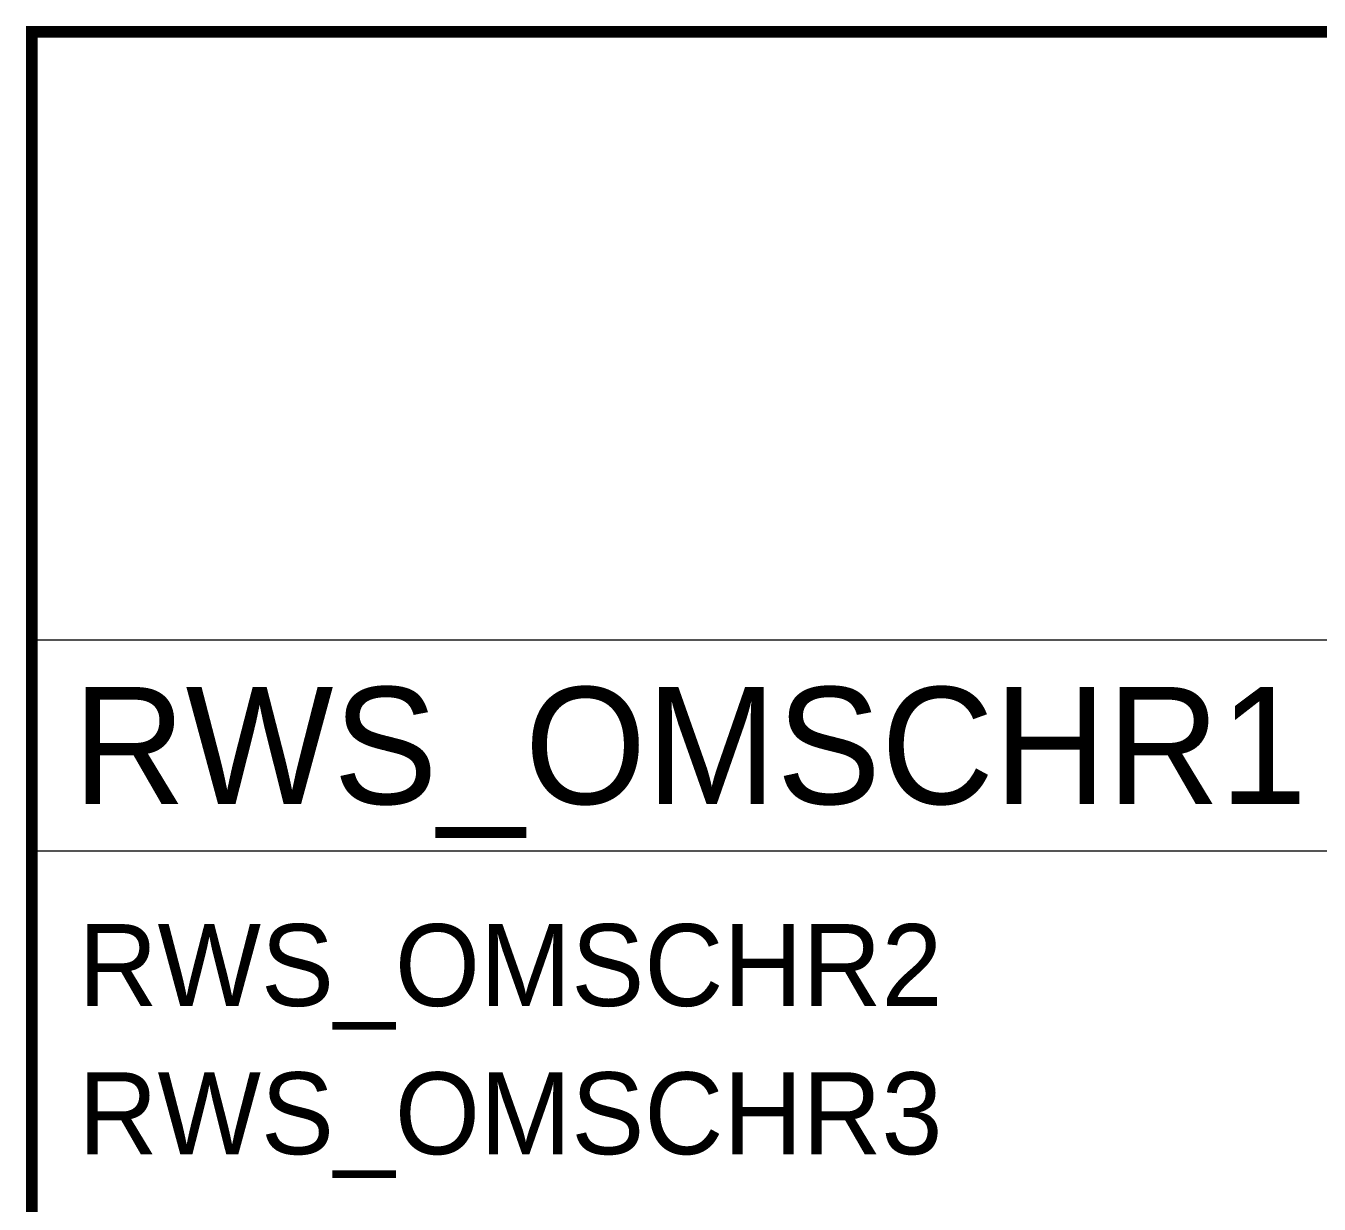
# Model space of a CAD drawing. Header units: metres. Extents: x -170 to 15, y -9 to 95.
# Drawn here: x -170.2 to -115, y 44.9 to 95.2 of the extents above; entities that cross this region are included whole.
import ezdxf

# ---------------------------------------------------------------- set-up
doc = ezdxf.new("R2010")
doc.units = ezdxf.units.M
doc.header["$MEASUREMENT"] = 0
for name, color, linetype in [('TO-XX-STEMPEL', 7, 'CONTINUOUS'), ('TO-XX-T35_1', 7, 'CONTINUOUS'), ('TO-XX-T50_1', 7, 'CONTINUOUS')]:
    doc.layers.add(name, color=color, linetype=linetype)
doc.styles.add('RTW_ISO', font='iso-rtw.shx')

msp = doc.modelspace()

# ---------------------------------------------------------------- linework, layer by layer
at = {"layer": 'TO-XX-STEMPEL'}
for p, q in [((0, 95), (-170, 95)), ((-170, 95), (-170, 0)), ((-170, 95), (-37.5, 95)), ((-0.081, 69), (-170, 69)), ((-170, 60), (-37.443, 60))]:
    msp.add_line(p, q, dxfattribs=at)
at = {"layer": 'TO-XX-STEMPEL', "const_width": 0.5, "flags": 128}
msp.add_lwpolyline([(0, 0), (0, 95), (-170, 95), (-170, 0)], dxfattribs=at)

# ---------------------------------------------------------------- texts
at = {"layer": 'TO-XX-T35_1', "style": 'RTW_ISO', "flags": 8}
for tag, p in [('RWS_OMSCHR2', (-168, 53.364)), ('RWS_OMSCHR3', (-168, 47.031))]:
    msp.add_attdef(tag, p, '', height=3.5, dxfattribs=at)
at = {"layer": 'TO-XX-T50_1', "style": 'RTW_ISO', "flags": 8}
msp.add_attdef('RWS_OMSCHR1', (-168.248, 61.995), '', height=5, dxfattribs=at)

doc.saveas('drawing.dxf')
